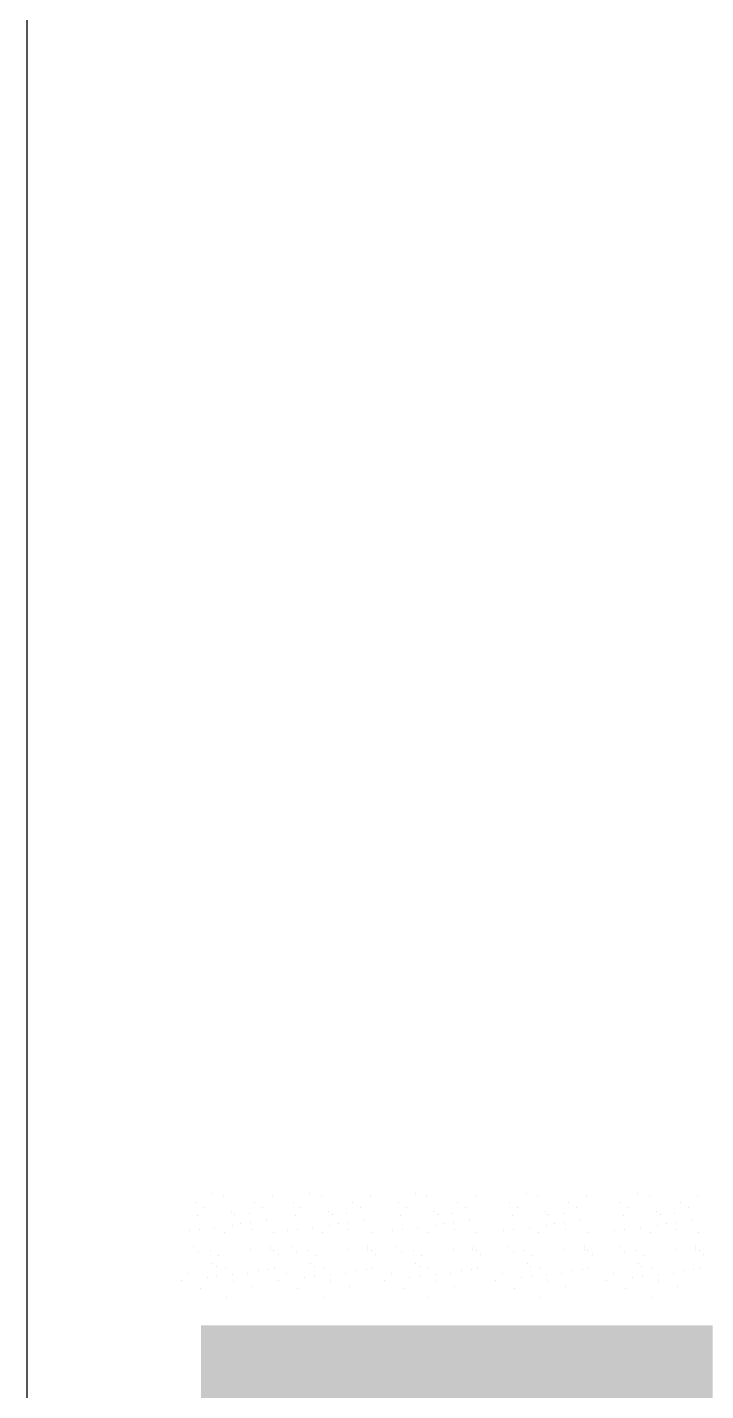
# Model space of a CAD drawing. Header units: millimetres. Extents: x 1051 to 8955, y -738 to 4312.
# Drawn here: x 2607.4 to 2665.4, y 1774.1 to 1890.7 of the extents above; entities that cross this region are included whole.
import ezdxf

# ---------------------------------------------------------------- set-up
doc = ezdxf.new("R2010")
doc.units = ezdxf.units.MM
doc.linetypes.add('SOLID_LINE', pattern=[0])
for name, color, linetype in [('KIRMIM', 1, 'Continuous'), ('MIMARI', 2, 'SOLID_LINE'), ('YAZI', 8, 'Continuous')]:
    doc.layers.add(name, color=color, linetype=linetype)

msp = doc.modelspace()

# ---------------------------------------------------------------- hatches: boundary and pattern name
at = {"layer": 'KIRMIM', "linetype": 'Continuous'}
h = msp.add_hatch(dxfattribs=at)
h.set_pattern_fill('AR-CONC,_I', color=256, scale=1.62974, style=2)
h.set_pattern_definition([(50, (-3800.01, -835.093), (11.689474, -1.022696), [1.222305, -13.445353]), (355, (-3800.01, -835.093), (-2.261286, 12.258774), [0.977844, -10.756282]), (100.4514, (-3799.036, -835.178), (9.428197, 11.23607), [1.0388, -11.426792]), (46.1842, (-3800.01, -831.833), (17.39325, -2.69753), [1.833457, -20.16803]), (96.6356, (-3798.56, -832.058), (15.23257, 15.875586), [1.5582, -17.140185]), (351.1842, (-3800.01, -831.833), (15.232557, 15.8756), [1.466766, -16.134423]), (21, (-3798.38, -832.648), (9.728031, -6.56164), [1.222305, -13.445353]), (326, (-3798.38, -832.648), (3.965407, 11.818058), [0.977844, -10.756282]), (71.4514, (-3797.57, -833.195), (13.693442, 5.256408), [1.0388, -11.426792]), (37.5, (-3800.01, -835.093), (0.198174, 5.4253034), [0, -10.625903, 0, -10.919256, 0, -10.7970257]), (7.5, (-3800.01, -835.093), (4.2873488, 6.4278844), [0, -6.225606, 0, -10.381442, 0, -4.115093]), (327.5, (-3803.6443, -835.093), (8.6999163, -0.3675857), [0, -4.074349, 0, -12.71197, 0, -16.867806]), (317.5, (-3805.274, -835.093), (9.504417, 1.631451), [0, -5.296654, 0, -8.442052, 0, -11.978587])])
edge = h.paths.add_edge_path()
edge.add_line((2665.94, 1691.15), (2622.22, 1691.15))
edge.add_line((2622.22, 1691.15), (2622.22, 1779.7))
edge.add_line((2622.22, 1779.7), (2665.94, 1779.7))
edge.add_line((2665.94, 1779.7), (2665.94, 1702.42))
edge.add_line((2662.44, 1691.15), (2944.06, 1691.15))
edge.add_line((2944.06, 1691.15), (2944.06, 1702.42))
edge.add_line((2944.06, 1702.42), (2665.94, 1702.42))

# ---------------------------------------------------------------- linework, layer by layer
at = {"layer": 'MIMARI', "linetype": 'Continuous'}
for p, q in [((2623.17, 1790.95), (2623.17, 1790.95)), ((2624.14, 1790.81), (2624.14, 1790.81)), ((2628.31, 1790.79), (2628.31, 1790.79)), ((2631.52, 1790.95), (2631.52, 1790.95)), ((2632.49, 1790.81), (2632.49, 1790.81)), ((2636.66, 1790.79), (2636.66, 1790.79)), ((2640.51, 1790.95), (2640.51, 1790.95)), ((2641.48, 1790.81), (2641.48, 1790.81)), ((2645.65, 1790.79), (2645.65, 1790.79)), ((2650.02, 1790.95), (2650.02, 1790.95)), ((2651, 1790.81), (2651, 1790.81)), ((2655.17, 1790.79), (2655.17, 1790.79)), ((2659.54, 1790.95), (2659.54, 1790.95)), ((2660.51, 1790.81), (2660.51, 1790.81)), ((2664.68, 1790.79), (2664.68, 1790.79)), ((2621.72, 1790.22), (2621.72, 1790.22)), ((2622.41, 1789.78), (2622.41, 1789.78)), ((2626.8, 1790.23), (2626.8, 1790.23)), ((2627.49, 1789.79), (2627.49, 1789.79)), ((2630.08, 1790.22), (2630.08, 1790.22)), ((2630.76, 1789.78), (2630.76, 1789.78)), ((2635.15, 1790.23), (2635.15, 1790.23)), ((2635.84, 1789.79), (2635.84, 1789.79)), ((2639.07, 1790.22), (2639.07, 1790.22)), ((2639.75, 1789.78), (2639.75, 1789.78)), ((2644.14, 1790.23), (2644.14, 1790.23)), ((2644.83, 1789.79), (2644.83, 1789.79)), ((2648.58, 1790.22), (2648.58, 1790.22)), ((2649.27, 1789.78), (2649.27, 1789.78)), ((2653.66, 1790.23), (2653.66, 1790.23)), ((2654.35, 1789.79), (2654.35, 1789.79)), ((2658.1, 1790.22), (2658.1, 1790.22)), ((2658.79, 1789.78), (2658.79, 1789.78)), ((2663.17, 1790.23), (2663.17, 1790.23)), ((2663.86, 1789.79), (2663.86, 1789.79)), ((2621.94, 1789.12), (2621.94, 1789.12)), ((2624.79, 1789.46), (2624.79, 1789.46)), ((2625.09, 1789.19), (2625.09, 1789.19)), ((2626.34, 1789.28), (2626.34, 1789.28)), ((2626.46, 1788.49), (2626.46, 1788.49)), ((2627.79, 1788.67), (2627.79, 1788.67)), ((2630.29, 1789.12), (2630.29, 1789.12)), ((2633.14, 1789.46), (2633.14, 1789.46)), ((2633.44, 1789.19), (2633.44, 1789.19)), ((2634.69, 1789.28), (2634.69, 1789.28)), ((2634.81, 1788.49), (2634.81, 1788.49)), ((2636.14, 1788.67), (2636.14, 1788.67)), ((2639.28, 1789.12), (2639.28, 1789.12)), ((2642.13, 1789.46), (2642.13, 1789.46)), ((2642.43, 1789.19), (2642.43, 1789.19)), ((2643.68, 1789.28), (2643.68, 1789.28)), ((2643.8, 1788.49), (2643.8, 1788.49)), ((2645.13, 1788.67), (2645.13, 1788.67)), ((2648.8, 1789.12), (2648.8, 1789.12)), ((2651.65, 1789.46), (2651.65, 1789.46)), ((2651.95, 1789.19), (2651.95, 1789.19)), ((2653.2, 1789.28), (2653.2, 1789.28)), ((2653.32, 1788.49), (2653.32, 1788.49)), ((2654.64, 1788.67), (2654.64, 1788.67)), ((2658.32, 1789.12), (2658.32, 1789.12)), ((2661.16, 1789.46), (2661.16, 1789.46)), ((2661.46, 1789.19), (2661.46, 1789.19)), ((2662.72, 1789.28), (2662.72, 1789.28)), ((2662.84, 1788.49), (2662.84, 1788.49)), ((2664.16, 1788.67), (2664.16, 1788.67)), ((2621.23, 1787.8), (2621.23, 1787.8)), ((2622.07, 1787.91), (2622.07, 1787.91)), ((2623.4, 1788.09), (2623.4, 1788.09)), ((2624.24, 1787.67), (2624.24, 1787.67)), ((2624.89, 1788.2), (2624.89, 1788.2)), ((2625.61, 1788.38), (2625.61, 1788.38)), ((2626.51, 1787.89), (2626.51, 1787.89)), ((2628.41, 1787.65), (2628.41, 1787.65)), ((2629.58, 1787.8), (2629.58, 1787.8)), ((2630.43, 1787.91), (2630.43, 1787.91)), ((2631.75, 1788.09), (2631.75, 1788.09)), ((2632.59, 1787.67), (2632.59, 1787.67)), ((2633.24, 1788.2), (2633.24, 1788.2)), ((2633.97, 1788.38), (2633.97, 1788.38)), ((2634.86, 1787.89), (2634.86, 1787.89)), ((2636.76, 1787.65), (2636.76, 1787.65)), ((2638.57, 1787.8), (2638.57, 1787.8)), ((2639.42, 1787.91), (2639.42, 1787.91)), ((2640.74, 1788.09), (2640.74, 1788.09)), ((2641.58, 1787.67), (2641.58, 1787.67)), ((2642.23, 1788.2), (2642.23, 1788.2)), ((2642.95, 1788.38), (2642.95, 1788.38)), ((2643.85, 1787.89), (2643.85, 1787.89)), ((2645.75, 1787.65), (2645.75, 1787.65)), ((2648.08, 1787.8), (2648.08, 1787.8)), ((2648.93, 1787.91), (2648.93, 1787.91)), ((2650.26, 1788.09), (2650.26, 1788.09)), ((2651.1, 1787.67), (2651.1, 1787.67)), ((2651.74, 1788.2), (2651.74, 1788.2)), ((2652.47, 1788.38), (2652.47, 1788.38)), ((2653.36, 1787.89), (2653.36, 1787.89)), ((2655.27, 1787.65), (2655.27, 1787.65)), ((2657.6, 1787.8), (2657.6, 1787.8)), ((2658.45, 1787.91), (2658.45, 1787.91)), ((2659.77, 1788.09), (2659.77, 1788.09)), ((2660.62, 1787.67), (2660.62, 1787.67)), ((2661.26, 1788.2), (2661.26, 1788.2)), ((2661.99, 1788.38), (2661.99, 1788.38)), ((2662.88, 1787.89), (2662.88, 1787.89)), ((2664.78, 1787.65), (2664.78, 1787.65)), ((2621.61, 1786.46), (2621.61, 1786.46)), ((2623.04, 1786.13), (2623.04, 1786.13)), ((2626.44, 1786.14), (2626.44, 1786.14)), ((2628.12, 1786.14), (2628.12, 1786.14)), ((2628.13, 1786.4), (2628.13, 1786.4)), ((2628.43, 1786.13), (2628.43, 1786.13)), ((2629.96, 1786.46), (2629.96, 1786.46)), ((2631.39, 1786.13), (2631.39, 1786.13)), ((2634.8, 1786.14), (2634.8, 1786.14)), ((2636.47, 1786.14), (2636.47, 1786.14)), ((2636.48, 1786.4), (2636.48, 1786.4)), ((2636.78, 1786.13), (2636.78, 1786.13)), ((2638.95, 1786.46), (2638.95, 1786.46)), ((2640.38, 1786.13), (2640.38, 1786.13)), ((2643.79, 1786.14), (2643.79, 1786.14)), ((2645.46, 1786.14), (2645.46, 1786.14)), ((2645.47, 1786.4), (2645.47, 1786.4)), ((2645.77, 1786.13), (2645.77, 1786.13)), ((2648.47, 1786.46), (2648.47, 1786.46)), ((2649.9, 1786.13), (2649.9, 1786.13)), ((2653.3, 1786.14), (2653.3, 1786.14)), ((2654.97, 1786.14), (2654.97, 1786.14)), ((2654.99, 1786.4), (2654.99, 1786.4)), ((2655.29, 1786.13), (2655.29, 1786.13)), ((2657.98, 1786.46), (2657.98, 1786.46)), ((2659.42, 1786.13), (2659.42, 1786.13)), ((2662.82, 1786.14), (2662.82, 1786.14)), ((2664.49, 1786.14), (2664.49, 1786.14)), ((2664.5, 1786.4), (2664.5, 1786.4)), ((2664.8, 1786.13), (2664.8, 1786.13)), ((2622.04, 1785.98), (2622.04, 1785.98)), ((2623.23, 1784.97), (2623.23, 1784.97)), ((2623.73, 1785.7), (2623.73, 1785.7)), ((2628.8, 1785.71), (2628.8, 1785.71)), ((2630.4, 1785.98), (2630.4, 1785.98)), ((2631.58, 1784.97), (2631.58, 1784.97)), ((2632.08, 1785.7), (2632.08, 1785.7)), ((2637.16, 1785.71), (2637.16, 1785.71)), ((2639.38, 1785.98), (2639.38, 1785.98)), ((2640.57, 1784.97), (2640.57, 1784.97)), ((2641.07, 1785.7), (2641.07, 1785.7)), ((2646.14, 1785.71), (2646.14, 1785.71)), ((2648.9, 1785.98), (2648.9, 1785.98)), ((2650.09, 1784.97), (2650.09, 1784.97)), ((2650.59, 1785.7), (2650.59, 1785.7)), ((2655.66, 1785.71), (2655.66, 1785.71)), ((2658.42, 1785.98), (2658.42, 1785.98)), ((2659.6, 1784.97), (2659.6, 1784.97)), ((2660.1, 1785.7), (2660.1, 1785.7)), ((2665.18, 1785.71), (2665.18, 1785.71)), ((2621.13, 1784.11), (2621.13, 1784.11)), ((2622.73, 1783.78), (2622.73, 1783.78)), ((2623.53, 1784.7), (2623.53, 1784.7)), ((2623.58, 1783.89), (2623.58, 1783.89)), ((2624.34, 1784.53), (2624.34, 1784.53)), ((2624.9, 1784.07), (2624.9, 1784.07)), ((2626.2, 1784.12), (2626.2, 1784.12)), ((2627.11, 1784.36), (2627.11, 1784.36)), ((2627.96, 1784.47), (2627.96, 1784.47)), ((2628.51, 1784.51), (2628.51, 1784.51)), ((2629.48, 1784.11), (2629.48, 1784.11)), ((2631.08, 1783.78), (2631.08, 1783.78)), ((2631.88, 1784.7), (2631.88, 1784.7)), ((2631.93, 1783.89), (2631.93, 1783.89)), ((2632.7, 1784.53), (2632.7, 1784.53)), ((2633.26, 1784.07), (2633.26, 1784.07)), ((2634.56, 1784.12), (2634.56, 1784.12)), ((2635.47, 1784.36), (2635.47, 1784.36)), ((2636.32, 1784.47), (2636.32, 1784.47)), ((2636.87, 1784.51), (2636.87, 1784.51)), ((2638.47, 1784.11), (2638.47, 1784.11)), ((2640.07, 1783.78), (2640.07, 1783.78)), ((2640.87, 1784.7), (2640.87, 1784.7)), ((2640.92, 1783.89), (2640.92, 1783.89)), ((2641.68, 1784.53), (2641.68, 1784.53)), ((2642.24, 1784.07), (2642.24, 1784.07)), ((2643.54, 1784.12), (2643.54, 1784.12)), ((2644.46, 1784.36), (2644.46, 1784.36)), ((2645.31, 1784.47), (2645.31, 1784.47)), ((2645.85, 1784.51), (2645.85, 1784.51)), ((2647.99, 1784.11), (2647.99, 1784.11)), ((2649.59, 1783.78), (2649.59, 1783.78)), ((2650.39, 1784.7), (2650.39, 1784.7)), ((2650.44, 1783.89), (2650.44, 1783.89)), ((2651.2, 1784.53), (2651.2, 1784.53)), ((2651.76, 1784.07), (2651.76, 1784.07)), ((2653.06, 1784.12), (2653.06, 1784.12)), ((2653.97, 1784.36), (2653.97, 1784.36)), ((2654.82, 1784.47), (2654.82, 1784.47)), ((2655.37, 1784.51), (2655.37, 1784.51)), ((2657.5, 1784.11), (2657.5, 1784.11)), ((2659.1, 1783.78), (2659.1, 1783.78)), ((2659.9, 1784.7), (2659.9, 1784.7)), ((2659.95, 1783.89), (2659.95, 1783.89)), ((2660.72, 1784.53), (2660.72, 1784.53)), ((2661.28, 1784.07), (2661.28, 1784.07)), ((2662.58, 1784.12), (2662.58, 1784.12)), ((2663.49, 1784.36), (2663.49, 1784.36)), ((2664.34, 1784.47), (2664.34, 1784.47)), ((2664.89, 1784.51), (2664.89, 1784.51)), ((2620.51, 1783.49), (2620.51, 1783.49)), ((2622.14, 1782.84), (2622.14, 1782.84)), ((2624.95, 1783.4), (2624.95, 1783.4)), ((2626.55, 1783), (2626.55, 1783)), ((2628.87, 1783.49), (2628.87, 1783.49)), ((2630.5, 1782.84), (2630.5, 1782.84)), ((2633.3, 1783.4), (2633.3, 1783.4)), ((2634.9, 1783), (2634.9, 1783)), ((2637.86, 1783.49), (2637.86, 1783.49)), ((2639.49, 1782.84), (2639.49, 1782.84)), ((2642.29, 1783.4), (2642.29, 1783.4)), ((2643.89, 1783), (2643.89, 1783)), ((2647.37, 1783.49), (2647.37, 1783.49)), ((2649, 1782.84), (2649, 1782.84)), ((2651.81, 1783.4), (2651.81, 1783.4)), ((2653.41, 1783), (2653.41, 1783)), ((2656.89, 1783.49), (2656.89, 1783.49)), ((2658.52, 1782.84), (2658.52, 1782.84)), ((2661.32, 1783.4), (2661.32, 1783.4)), ((2662.92, 1783), (2662.92, 1783)), ((2624.36, 1782.05), (2624.36, 1782.05)), ((2632.71, 1782.05), (2632.71, 1782.05)), ((2641.7, 1782.05), (2641.7, 1782.05)), ((2651.22, 1782.05), (2651.22, 1782.05)), ((2660.73, 1782.05), (2660.73, 1782.05))]:
    msp.add_line(p, q, dxfattribs=at)
at = {"layer": 'YAZI'}
msp.add_lwpolyline([(2607.36, 1993.51), (3017.02, 1993.51), (3017.02, 1528.92), (2607.36, 1528.92)], close=True, dxfattribs=at)

doc.saveas('drawing.dxf')
